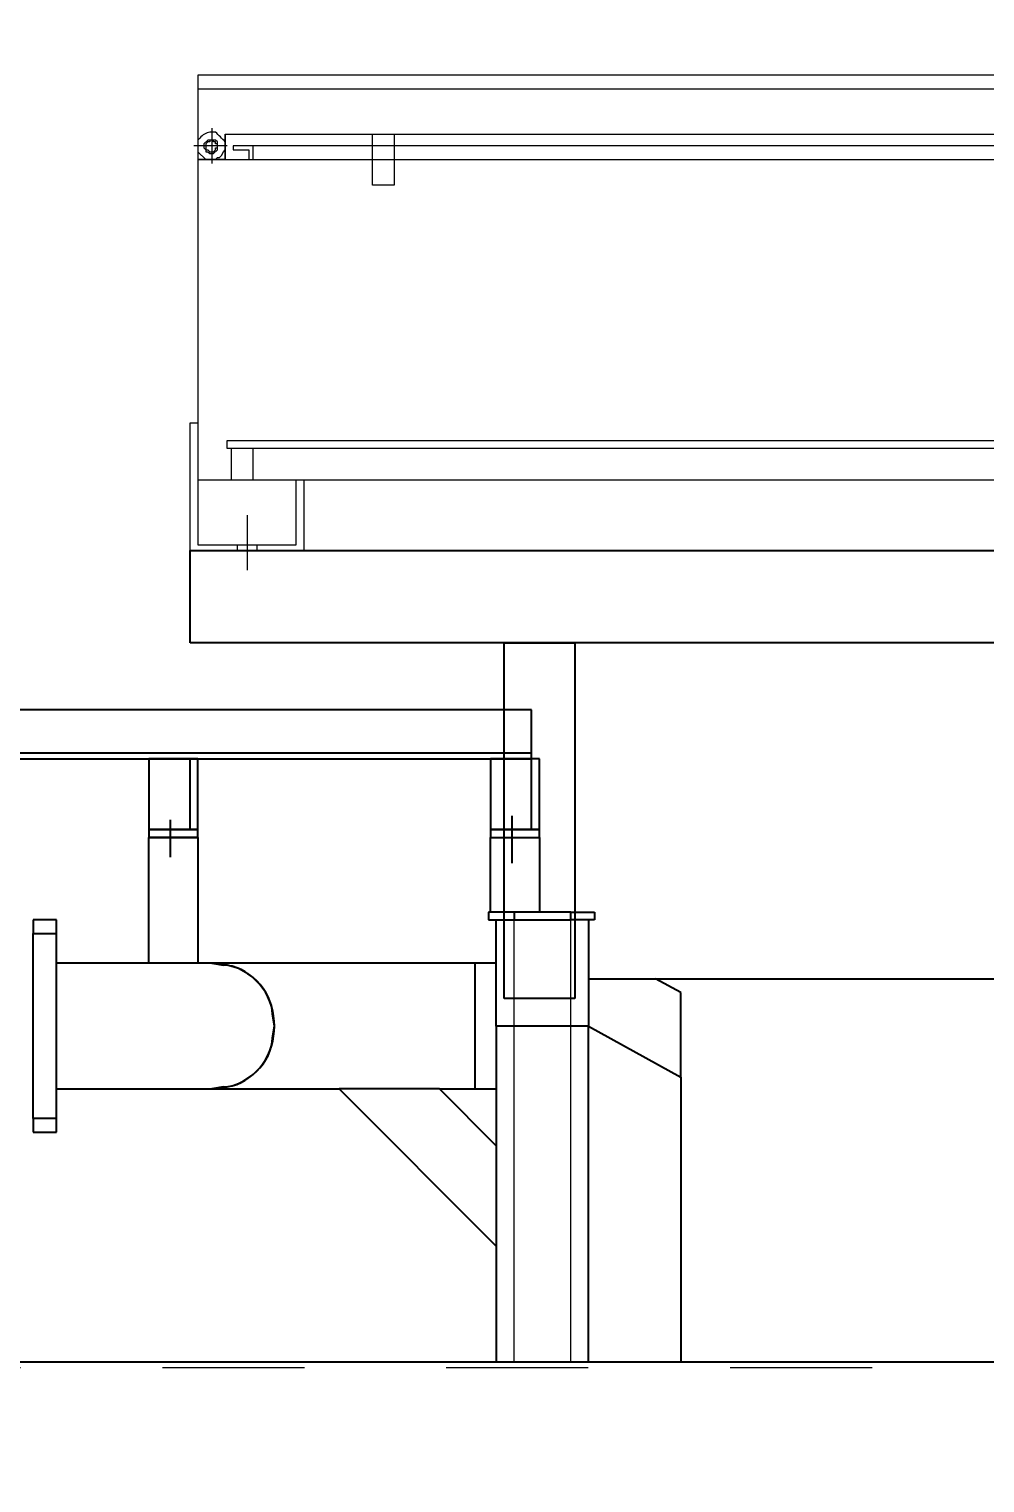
# Model space of a CAD drawing. Header units: metres. Extents: x 529524 to 529977, y 2674144 to 2674419.
# Drawn here: x 529756.92 to 529757.593, y 2674303.677 to 2674304.701 of the extents above; entities that cross this region are included whole.
import ezdxf

# ---------------------------------------------------------------- set-up
doc = ezdxf.new("R2010")
doc.units = ezdxf.units.M
doc.linetypes.add('PDF_IMPORT', pattern=[1, 0.8, -0.2])
doc.layers.add('IDT', color=7, linetype='Continuous')
doc.layers.add('MMS Block Numbering', color=7, linetype='Continuous')
doc.styles.add('Adani Regular', font='Adani Regular.ttf')

# ---------------------------------------------------------------- blocks, each defined once
blk = doc.blocks.new('IDT')
at = {"layer": 'IDT', "color": 0, "linetype": 'PDF_IMPORT', "lineweight": 13, "ltscale": 0.014167}
blk.add_line((14.7777, 9.0005), (16.8441, 9.0005), dxfattribs=at)
at = {"layer": 'IDT', "color": 0, "lineweight": 25}
for p, q in [((14.7777, 8.9964), (16.8787, 8.9964)), ((16.1125, 8.7958), (16.1125, 8.9964)), ((16.1775, 8.9964), (16.1775, 8.7599)), ((16.2425, 8.7599), (16.2425, 8.9964)), ((16.3531, 8.8041), (16.2425, 8.9148)), ((16.2425, 8.8442), (16.2826, 8.8041)), ((16.5689, 8.8345), (16.5523, 8.8345)), ((16.5523, 8.8345), (16.5523, 8.8249)), ((16.5689, 8.8249), (16.5689, 8.8345)), ((16.5523, 8.8249), (16.5689, 8.8249)), ((16.5523, 8.8249), (16.5523, 8.6948)), ((16.5689, 8.8249), (16.5689, 8.6948)), ((16.2826, 8.8041), (16.2425, 8.8041)), ((16.2577, 8.7156), (16.2577, 8.8041)), ((16.2826, 8.8041), (16.3531, 8.8041)), ((16.443, 8.8041), (16.3531, 8.8041)), ((16.443, 8.8041), (16.432, 8.8027)), ((16.4347, 8.8027), (16.443, 8.8041)), ((16.5523, 8.8041), (16.443, 8.8041)), ((16.1775, 8.7599), (16.1125, 8.7958)), ((16.1125, 8.7958), (16.1125, 8.7363)), ((16.4002, 8.7682), (16.3988, 8.7599)), ((16.1775, 8.6852), (16.1775, 8.7599)), ((16.1775, 8.7599), (16.1899, 8.7599)), ((16.1899, 8.7599), (16.23, 8.7599)), ((16.23, 8.7599), (16.2425, 8.7599)), ((16.2425, 8.7599), (16.2425, 8.6852)), ((16.3988, 8.7599), (16.4002, 8.7516)), ((16.1125, 8.7363), (16.1304, 8.7267)), ((16.1872, 8.7405), (16.2369, 8.7405)), ((16.1872, 8.4901), (16.1872, 8.7405)), ((16.2369, 8.7405), (16.2369, 8.4901)), ((16.1775, 8.7267), (15.479, 8.7267)), ((16.2425, 8.7156), (16.2577, 8.7156)), ((16.2577, 8.7156), (16.443, 8.7156)), ((16.432, 8.717), (16.443, 8.7156)), ((16.443, 8.7156), (16.4347, 8.717)), ((16.443, 8.7156), (16.5523, 8.7156)), ((16.4527, 8.6271), (16.4527, 8.7156)), ((16.4527, 8.7156), (16.4873, 8.7156)), ((16.4873, 8.7156), (16.4873, 8.6271)), ((16.5689, 8.6948), (16.5523, 8.6948)), ((16.5523, 8.6948), (16.5523, 8.6852)), ((16.5689, 8.6852), (16.5689, 8.6948)), ((16.1733, 8.6796), (16.1733, 8.6852)), ((16.1733, 8.6852), (16.1899, 8.6852)), ((16.1899, 8.6796), (16.1733, 8.6796)), ((16.23, 8.6852), (16.1899, 8.6852)), ((16.1899, 8.6852), (16.1899, 8.6796)), ((16.1899, 8.6796), (16.23, 8.6796)), ((16.212, 8.6271), (16.212, 8.6796)), ((16.212, 8.6796), (16.2466, 8.6796)), ((16.23, 8.6796), (16.23, 8.6852)), ((16.248, 8.6852), (16.23, 8.6852)), ((16.23, 8.6796), (16.248, 8.6796)), ((16.2466, 8.6796), (16.2466, 8.6271)), ((16.248, 8.6796), (16.248, 8.6852)), ((16.5523, 8.6852), (16.5689, 8.6852)), ((16.2314, 8.6451), (16.2314, 8.6119)), ((16.4721, 8.6409), (16.4721, 8.6146)), ((16.2466, 8.6271), (16.212, 8.6271)), ((16.212, 8.6271), (16.212, 8.6215)), ((16.2466, 8.6271), (16.212, 8.6271)), ((16.2466, 8.6215), (16.212, 8.6215)), ((16.212, 8.6215), (16.212, 8.5717)), ((16.212, 8.6215), (16.2466, 8.6215)), ((16.2176, 8.6215), (16.2176, 8.5717)), ((16.2466, 8.6215), (16.2466, 8.6271)), ((16.2466, 8.5717), (16.2466, 8.6215)), ((16.4873, 8.6271), (16.4527, 8.6271)), ((16.4527, 8.6271), (16.4527, 8.6215)), ((16.4527, 8.6271), (16.4873, 8.6271)), ((16.4873, 8.6271), (16.4527, 8.6271)), ((16.4873, 8.6215), (16.4527, 8.6215)), ((16.4527, 8.6215), (16.4527, 8.5717)), ((16.4527, 8.6215), (16.4873, 8.6215)), ((16.4582, 8.6215), (16.4582, 8.5717)), ((16.4873, 8.6215), (16.4873, 8.6271)), ((16.4873, 8.5717), (16.4873, 8.6215)), ((16.212, 8.5717), (16.2466, 8.5717)), ((16.6367, 8.5676), (16.2176, 8.5676)), ((16.4527, 8.5717), (16.4873, 8.5717)), ((15.1982, 8.4901), (16.4582, 8.4901)), ((16.2369, 8.4901), (16.1872, 8.4901)), ((16.4582, 8.4901), (16.4582, 8.4251)), ((16.4582, 8.4251), (15.1982, 8.4251))]:
    blk.add_line(p, q, dxfattribs=at)
at = {"layer": 'IDT', "color": 0, "lineweight": 13}
for p, q in [((16.1899, 8.9964), (16.1899, 8.7599)), ((16.23, 8.9964), (16.23, 8.7599)), ((16.1899, 8.7599), (16.1899, 8.6852)), ((16.23, 8.7599), (16.23, 8.6852))]:
    blk.add_line(p, q, dxfattribs=at)
at = {"layer": 'IDT', "color": 8, "lineweight": 25}
for p, q in [((16.6325, 8.5717), (16.2176, 8.5717)), ((16.2176, 8.5717), (16.2176, 8.5372)), ((16.2176, 8.5372), (16.6062, 8.5372))]:
    blk.add_line(p, q, dxfattribs=at)
at = {"layer": 'IDT', "color": 0, "lineweight": 9}
for p, q in [((16.4181, 8.4002), (16.4181, 8.439)), ((16.4112, 8.421), (16.4112, 8.4251)), ((16.4251, 8.421), (16.4251, 8.4251)), ((16.414, 8.3532), (16.414, 8.3753)), ((16.4292, 8.3532), (16.4292, 8.3753)), ((15.2867, 8.3532), (16.432, 8.3532)), ((16.432, 8.3532), (16.432, 8.3477)), ((16.432, 8.3477), (15.2867, 8.3477)), ((16.3144, 8.1319), (16.3144, 8.1679)), ((16.3144, 8.1679), (16.3296, 8.1679)), ((16.3296, 8.1679), (16.3296, 8.1319)), ((16.4527, 8.1499), (15.2023, 8.1499)), ((16.414, 8.1402), (16.414, 8.1499)), ((16.4168, 8.143), (16.4168, 8.1499)), ((16.4334, 8.1499), (16.4527, 8.1499)), ((16.4334, 8.1319), (16.4334, 8.1499)), ((16.4334, 8.1499), (16.4334, 8.1319)), ((16.4361, 8.1471), (16.4347, 8.1444)), ((16.4375, 8.1485), (16.4361, 8.1471)), ((16.4389, 8.1485), (16.4375, 8.1485)), ((16.4403, 8.1499), (16.4389, 8.1485)), ((16.4472, 8.1499), (16.4403, 8.1499)), ((16.443, 8.1278), (16.443, 8.1527)), ((16.4527, 8.1444), (16.4472, 8.1499)), ((15.2881, 8.1402), (16.4278, 8.1402)), ((16.4278, 8.143), (16.4168, 8.143)), ((16.4278, 8.1402), (16.4278, 8.143)), ((16.432, 8.1402), (16.4555, 8.1402)), ((16.4347, 8.1444), (16.4334, 8.143)), ((16.4334, 8.143), (16.4334, 8.1374)), ((16.4417, 8.1457), (16.4389, 8.143)), ((16.4389, 8.143), (16.4389, 8.1374)), ((16.4403, 8.1416), (16.4389, 8.1416)), ((16.4389, 8.1416), (16.4389, 8.1388)), ((16.4389, 8.1388), (16.4403, 8.1388)), ((16.4389, 8.1374), (16.4403, 8.1361)), ((16.4417, 8.1444), (16.4403, 8.143)), ((16.4403, 8.143), (16.4403, 8.1416)), ((16.4403, 8.1388), (16.4403, 8.1374)), ((16.4403, 8.1374), (16.4417, 8.1374)), ((16.4444, 8.1457), (16.4417, 8.1457)), ((16.4444, 8.1444), (16.4417, 8.1444)), ((16.4417, 8.1374), (16.4417, 8.1361)), ((16.4458, 8.1444), (16.4444, 8.1457)), ((16.4458, 8.143), (16.4444, 8.1444)), ((16.4444, 8.1361), (16.4444, 8.1374)), ((16.4444, 8.1374), (16.4458, 8.1374)), ((16.4472, 8.1444), (16.4458, 8.1444)), ((16.4472, 8.143), (16.4458, 8.143)), ((16.4458, 8.1374), (16.4472, 8.1388)), ((16.4458, 8.1361), (16.4486, 8.1388)), ((16.4472, 8.143), (16.4472, 8.1444)), ((16.4472, 8.1402), (16.4472, 8.143)), ((16.4486, 8.1416), (16.4472, 8.143)), ((16.4472, 8.1388), (16.4472, 8.1402)), ((16.4486, 8.1402), (16.4486, 8.1416)), ((16.4486, 8.1388), (16.4486, 8.1402)), ((16.4527, 8.1402), (16.4527, 8.1444)), ((16.4527, 8.1361), (16.4527, 8.1402)), ((16.4334, 8.1319), (15.2826, 8.1319)), ((16.4403, 8.1361), (16.4458, 8.1361)), ((16.4403, 8.1305), (16.4444, 8.1305)), ((16.4417, 8.1361), (16.4444, 8.1361)), ((16.4513, 8.1347), (16.4527, 8.1361))]:
    blk.add_line(p, q, dxfattribs=at)
at = {"layer": 'IDT', "color": 0, "lineweight": 15}
for p, q in [((16.378, 8.3753), (16.378, 8.4251)), ((16.378, 8.4251), (16.4582, 8.4251)), ((16.4582, 8.4251), (16.4582, 8.3352)), ((16.4527, 8.421), (16.3836, 8.421)), ((16.3836, 8.421), (16.3836, 8.3753)), ((16.4527, 8.3352), (16.4527, 8.421)), ((16.4527, 8.3753), (15.2023, 8.3753)), ((16.4527, 8.0904), (16.4527, 8.3753)), ((16.4582, 8.3352), (16.4527, 8.3352)), ((16.4527, 8.1001), (15.2023, 8.1001)), ((15.2023, 8.0904), (16.4527, 8.0904))]:
    blk.add_line(p, q, dxfattribs=at)
at = {"layer": 'IDT', "color": 0, "lineweight": 25}
for points in [[(16.432, 8.8027), (16.3878, 8.7931), (16.3878, 8.7267), (16.432, 8.717)], [(16.4347, 8.8027), (16.4182, 8.8028), (16.4002, 8.7847), (16.4002, 8.7682)], [(16.4002, 8.7516), (16.4001, 8.735), (16.4182, 8.717), (16.4347, 8.717)]]:
    blk.add_open_spline(points, degree=3, dxfattribs=at)
at = {"layer": 'IDT', "color": 0, "lineweight": 9}
for points in [[(16.4334, 8.1374), (16.4357, 8.1351), (16.438, 8.1328), (16.4403, 8.1305)], [(16.4444, 8.1305), (16.447, 8.1309), (16.4494, 8.1325), (16.4513, 8.1347)]]:
    blk.add_open_spline(points, degree=3, dxfattribs=at)

msp = doc.modelspace()

# ---------------------------------------------------------------- block references
at = {"layer": 'IDT', "color": 8, "rotation": 180}
msp.add_blockref('IDT', (529773.4913, 2674312.7589), dxfattribs=at)

# ---------------------------------------------------------------- texts
at = {"layer": 'MMS Block Numbering', "insert": (529750.7273, 2674294.3004), "char_height": 7.5, "attachment_point": 5, "style": 'Adani Regular'}
msp.add_mtext_dynamic_manual_height_columns('A16d-\\PBL-14', width=41.53538, gutter_width=1, heights=[0], dxfattribs=at)

doc.saveas('drawing.dxf')
